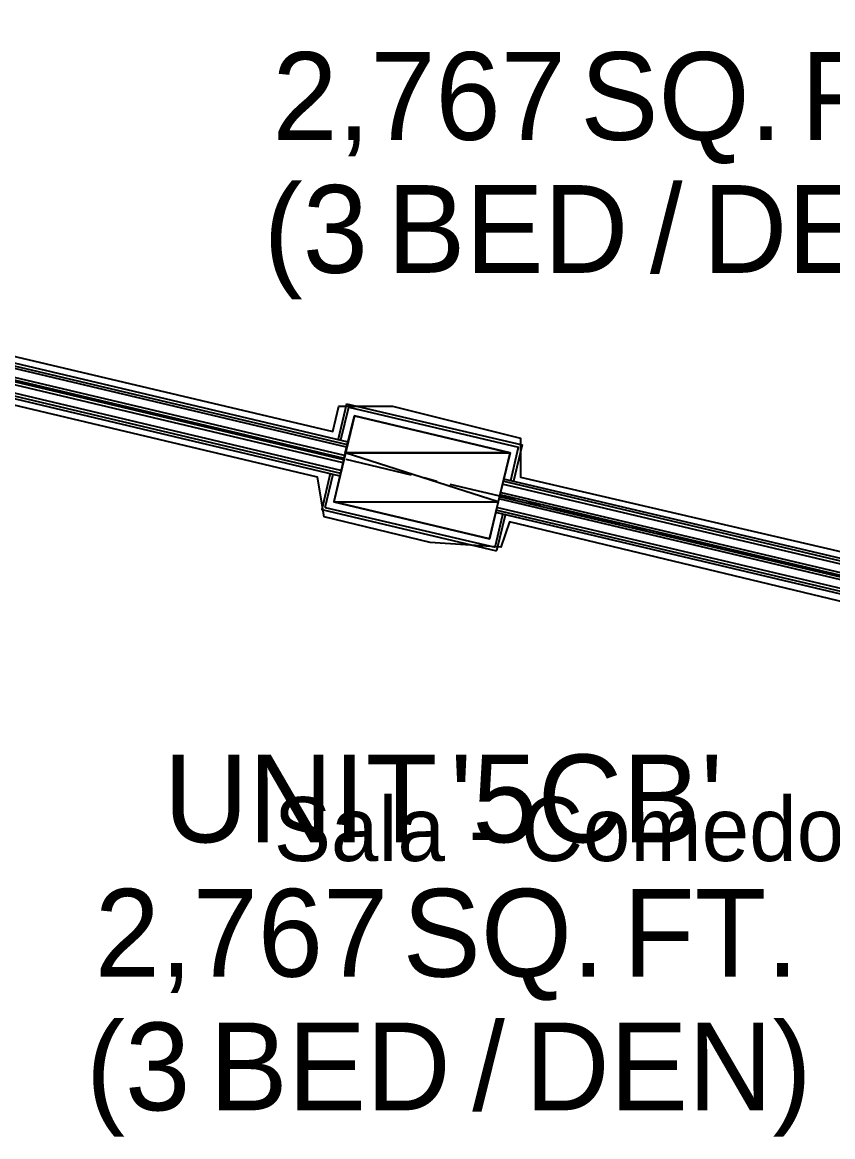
# Model space of a CAD drawing. Header units: feet. Extents: x -84 to 198, y -22 to 181.
# Drawn here: x 95.26 to 110.47, y 66.99 to 87.89 of the extents above; entities that cross this region are included whole.
import ezdxf
from ezdxf.enums import TextEntityAlignment as Align

# ---------------------------------------------------------------- set-up
doc = ezdxf.new("R2010")
doc.units = ezdxf.units.FT
for name, color, linetype in [('A-AREA-UNIDAD', 30, 'CONTINUOUS'), ('A-LINEA', 7, 'CONTINUOUS'), ('A-MURO-CONCRETO', 8, 'CONTINUOUS'), ('A-NOMBRE-ESPACIO', 2, 'CONTINUOUS'), ('A-TEXTO-PDF', 3, 'CONTINUOUS')]:
    doc.layers.add(name, color=color, linetype=linetype)

msp = doc.modelspace()

# ---------------------------------------------------------------- linework, layer by layer
at = {"layer": 'A-AREA-UNIDAD'}
for points in [[(66.24, 88.4444), (101.088, 80.2133), (101.2, 80.6933), (102.208, 80.6933), (104.608, 80.0889), (104.608, 79.36), (117.472, 76.3733), (117.568, 75.9644), (118.96, 75.84), (129.568, 73.3689), (129.6, 73.12), (130.8, 76.7289), (132.288, 79.8933), (133.68, 82.1689), (137.728, 87.68)], [(116.24, 75.68), (104.4, 78.5244), (104.24, 78.0444), (102.912, 78.1333), (100.928, 78.6133), (100.8, 79.36), (66.048, 87.6089), (63.968, 79.0933)]]:
    msp.add_lwpolyline(points, dxfattribs=at)
at = {"layer": 'A-LINEA'}
for p, q in [((101.3733, 80.0178), (65.8533, 88.4178)), ((101.3467, 79.9244), (65.8267, 88.3244)), ((101.36, 79.9644), (65.84, 88.3778)), ((101.28, 79.6311), (65.76, 88.0444)), ((101.2933, 79.6844), (65.7733, 88.0844)), ((101.3067, 79.7644), (65.7867, 88.1644)), ((101.3067, 79.7111), (65.7867, 88.1244)), ((101.2267, 79.3778), (65.7067, 87.7911)), ((101.24, 79.4844), (65.72, 87.8844)), ((101.24, 79.4311), (65.72, 87.8311)), ((95.4933, 81.0711), (96.72, 80.7911)), ((96.96, 80.7244), (97.2, 80.6711)), ((101.3467, 80.7378), (101.1867, 80.0711)), ((101.3467, 80.7378), (104.64, 79.9644)), ((97.44, 80.6178), (98.6667, 80.3244)), ((101.24, 80.0578), (101.3867, 80.6711)), ((101.3867, 80.6711), (104.5733, 79.9244)), ((98.9067, 80.2711), (99.1467, 80.2044)), ((99.3867, 80.1511), (100.6133, 79.8711)), ((104.4267, 79.2978), (104.5733, 79.9244)), ((104.64, 79.9644), (104.48, 79.2844)), ((100.8533, 79.8044), (101.0933, 79.7511)), ((101.3333, 79.6978), (102.56, 79.4044)), ((100.9467, 78.7911), (101.0933, 79.4178)), ((102.8, 79.3511), (103.04, 79.2844)), ((103.28, 79.2311), (104.5067, 78.9378)), ((117.44, 76.1111), (104.2667, 79.2311)), ((117.4533, 76.1644), (104.28, 79.2844)), ((117.4667, 76.2178), (104.2933, 79.3244)), ((117.4, 75.9644), (104.2267, 79.0711)), ((117.3867, 75.9111), (104.2267, 79.0311)), ((117.3733, 75.8311), (104.2, 78.9511)), ((117.3867, 75.8844), (104.2133, 78.9911)), ((104.7467, 78.8844), (104.9867, 78.8311)), ((100.9467, 78.7911), (104.1333, 78.0444)), ((104.1333, 78.0444), (104.28, 78.6578)), ((117.32, 75.6311), (104.1467, 78.7378)), ((117.3067, 75.5778), (104.1467, 78.6978)), ((117.3333, 75.6844), (104.16, 78.7911)), ((104.32, 78.6444), (104.16, 77.9778)), ((105.2267, 78.7778), (106.4533, 78.4844)), ((106.6933, 78.4311), (106.9333, 78.3644)), ((107.1733, 78.3111), (108.4, 78.0178)), ((108.64, 77.9644), (108.88, 77.9111)), ((109.12, 77.8444), (110.3467, 77.5644))]:
    msp.add_line(p, q, dxfattribs=at)
for points in [[(104.0267, 78.2044), (104.4133, 79.8178), (101.4933, 80.5111), (101.1067, 78.8978), (104.0267, 78.2044)], [(101.04, 79.4311), (100.88, 78.7511), (104.16, 77.9778)]]:
    msp.add_lwpolyline(points, dxfattribs=at)
at = {"layer": 'A-MURO-CONCRETO'}
for points in [[(101.4933, 80.5111), (104.4133, 79.8178), (101.32, 79.8178), (101.4933, 80.5111), (101.4933, 80.5111)], [(101.32, 79.8178), (101.1067, 78.8978), (104.1867, 78.8978), (101.32, 79.8178)], [(101.32, 79.8178), (104.4133, 79.8178), (104.1867, 78.8978), (101.32, 79.8178), (101.32, 79.8178)], [(101.1067, 78.8978), (104.1867, 78.8978), (104.0267, 78.2044), (101.1067, 78.8978), (101.1067, 78.8978)]]:
    msp.add_lwpolyline(points, dxfattribs=at)

# ---------------------------------------------------------------- texts
at = {"layer": 'A-NOMBRE-ESPACIO'}
msp.add_text('Sala - Comedor', height=1.2, dxfattribs=at).set_placement((105.6, 72.16), align=Align.CENTER)
at = {"layer": 'A-TEXTO-PDF'}
for s, p in [('2,767', (102.7073, 85.6852)), ('SQ.', (107.6258, 85.6852)), ('FT.', (111.5136, 85.6852)), ('(3', (100.7679, 83.1918)), ('/', (107.3428, 83.1918)), ('DEN)', (110.7151, 83.1918)), ('BED', (104.3696, 83.1918)), ('UNIT', (100.4801, 72.5118)), ("'5CB'", (105.8462, 72.5118)), ('2,767', (99.374, 69.9918)), ('SQ.', (104.2925, 69.9918)), ('FT.', (108.1802, 69.9918)), ('(3', (97.4346, 67.4852)), ('/', (104.0094, 67.4852)), ('DEN)', (107.3817, 67.4852)), ('BED', (101.0363, 67.4852))]:
    msp.add_text(s, height=1.646, dxfattribs=at).set_placement(p, align=Align.CENTER)

doc.saveas('drawing.dxf')
